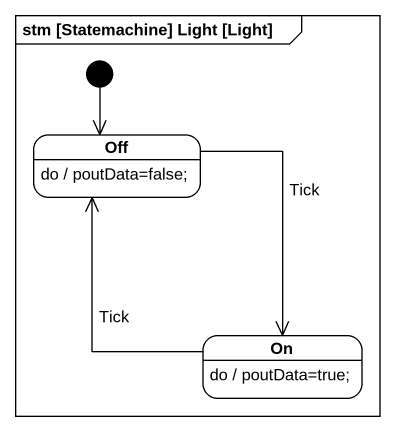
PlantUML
@startuml
mainframe stm [Statemachine] Light [Light]
hide empty description
state Off
Off : do / poutData=false;
state "On" as On_
On_ : do / poutData=true;
[*] --> Off
Off --> On_ : Tick
On_ -up-> Off : Tick
@enduml
